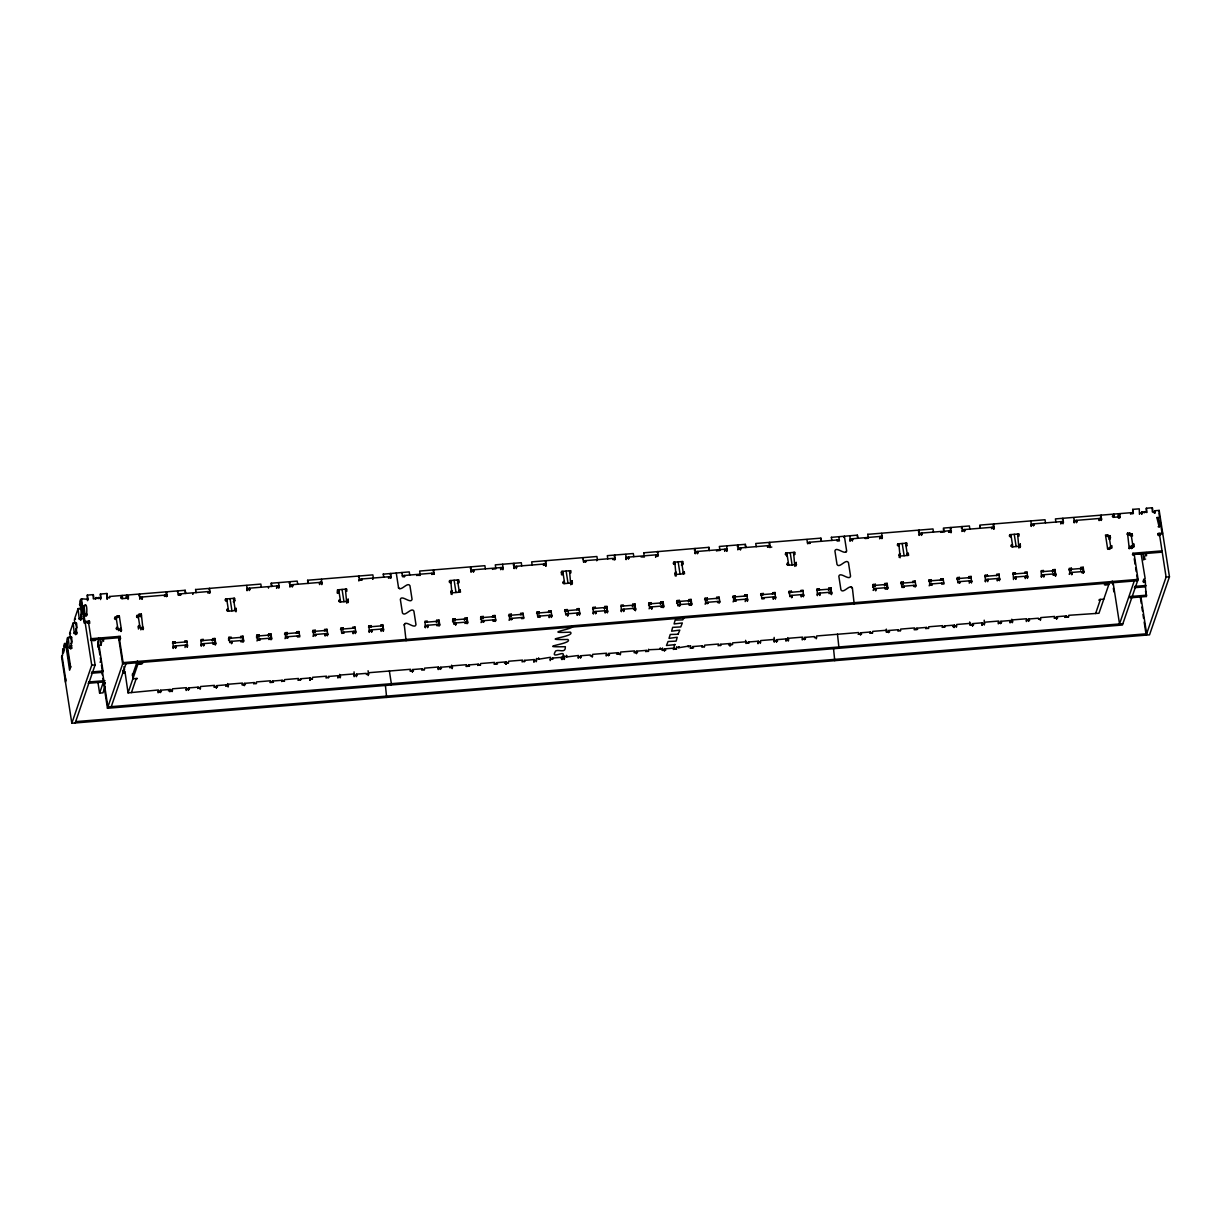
<?xml version="1.0" encoding="UTF-8"?>
<svg xmlns="http://www.w3.org/2000/svg" width="1231" height="1231" viewBox="0 0 1231 1231"><rect width="100%" height="100%" fill="white"/><g stroke="black" fill="none" stroke-linecap="round" stroke-linejoin="round"><path stroke-width="1.5" d="M564.567 656.123L564.044 658.416L561.259 658.647C569.815 646.506 548.811 661.586 555.735 650.907C559.213 649.168 565.721 653.707 565.352 646.706C532.961 647.368 573.815 643.951 567.83 639.474C535.454 640.074 576.477 636.766 570.322 632.134C539.44 633.58 576.447 628.964 572.492 625.887M673.28 649.46L674.834 644.352M195.591 589.541L260.834 584.079L261.311 587.218M196.083 592.696L195.591 589.418M297.702 584.233L297.225 581.094L271.235 583.217L271.605 585.71M271.728 586.495L271.235 583.217M307.996 582.725L307.627 580.232L372.855 574.877L373.347 578.031M383.256 574.154L409.246 571.892L409.738 575.046M383.749 577.293L383.256 574.031M420.14 574.308L419.648 571.046L484.891 565.691L485.368 568.845M495.77 568.045L495.293 564.844L521.282 562.705L521.759 565.86M532.177 565.121L531.684 561.859L596.912 556.504L597.404 559.659M607.806 558.92L607.314 555.658L633.303 553.519L633.796 556.674M643.705 552.796L708.948 547.318L709.333 550.596M644.198 555.935L643.705 552.673M831.356 537.332L857.361 535.146L857.822 538.347M831.848 540.486L831.371 537.27M867.747 534.346L933.006 528.945L933.452 532.146M943.885 531.3L943.408 528.084L969.397 525.96L969.843 529.161M980.276 528.314L979.799 525.098L1045.027 519.744L1045.519 522.898M1055.906 522.113L1055.429 518.897L1130.981 512.696L1131.135 513.742L1133.382 513.558L1132.72 509.372L1139.26 508.834L1139.46 514.358M70.382 638.089L70.736 637.073M1154.155 512.973L1154.386 511.911L1154.786 512.65M406.076 640.705L404.26 624.671C405.522 619.809 414.755 629.595 415.986 624.702L413.878 611.068C411.477 606.652 404.845 617.377 402.445 612.976L400.337 599.343C401.568 594.45 410.831 604.252 412.062 599.359L409.954 585.725C407.553 581.324 400.937 592.019 398.521 587.649L396.259 572.969M854.191 603.959L852.375 587.926C849.959 583.54 843.343 594.25 840.942 589.849L838.834 576.216C840.065 571.307 849.328 581.109 850.559 576.216L848.451 562.582C846.051 558.182 839.419 568.907 837.018 564.49L834.91 550.857C836.157 545.979 845.374 555.766 846.636 550.888L844.374 536.208L843.912 537.532M1156.878 517.497L1158.571 517.512L1159.925 526.253L1159.202 527.114L1156.894 517.651L1158.463 517.851M719.827 549.611L719.35 546.456L745.34 544.333L745.771 547.58M71.937 645.49L69.905 646.66L70.767 649.091L71.46 641.166L69.628 633.273L73.152 622.994L75.676 622.778M76.876 631.103L74.845 632.272L75.707 634.704L75.907 629.179C78.292 626.071 71.998 619.778 75.399 618.808M81.815 616.716L79.784 617.885L80.646 620.316L80.846 614.777C82.308 608.683 77.461 601.344 81.461 598.789L87.97 599.312L87.309 595.127L93.31 594.635L93.956 598.82L96.203 598.635L96.033 597.589L101.034 598.235L100.388 594.05L106.928 593.511L107.112 599.035L106.928 593.511M1155.063 510.727L1154.77 513.096L1155.063 510.727L1159.171 510.388L1169.45 576.8L1149.539 634.842L71.829 723.243L61.55 656.815L62.566 655.338L62.735 648.814L63.381 652.938L64.351 650.183L63.689 645.998L64.581 643.382L65.228 647.568L65.381 645.675C67.828 642.567 66.212 637.15 68.213 637.381L71.583 637.104L72.06 642.274M74.568 618.885L78.092 608.606L80.615 608.391M81.923 607.545L83.754 606.975M87.309 595.127L87.509 600.636L87.97 599.312M69.905 646.66L69.336 648.06L68.228 637.458M74.845 632.272L74.322 633.688L73.168 623.071M79.784 617.885L79.261 619.301L78.092 608.606M84.108 605.975C89.309 598.589 85.739 632.703 84.216 605.637L85.893 605.498M83.6 618.393L84.047 621.178M93.31 594.635L93.279 598.758M65.597 678.743L65.474 682.159M70.798 666.679L69.582 670.218L65.797 644.413M95.572 598.912L96.033 597.589M87.724 623.009L88.34 621.24L95.095 664.925L75.199 722.966M81 600.113L84.37 623.286L84.97 621.501L89.448 621.147L89.001 622.471L84.524 622.84M98.172 598.712L98.634 597.374M100.388 594.05L100.573 599.574M109.19 597.804L109.651 596.481L185.189 590.28L185.65 593.48M98.403 638.243L98.418 647.075M71.829 723.243L91.74 665.202L81.461 598.789M98.895 648.737L99.357 647.414L98.234 647.506L97.911 645.413L100.896 645.167M119.438 616.916L114.945 617.285L114.498 618.608L116.73 618.424M120.746 597.912L122.315 596.496L121.207 596.589L121.53 598.681L128.439 598.112L128.116 596.019L126.531 597.435L128.116 596.019M100.126 662.386L100.896 660.17M115.468 618.962L116.068 617.193L117.961 629.426M117.022 616.054L116.576 617.377L118.807 617.193L119.269 615.869L117.022 616.054L117.191 617.1M99.357 647.414L103.004 671.003L102.558 672.341L91.356 673.265M128.609 596.204L126.224 596.835M127.978 599.451L128.439 598.112M118.622 630.657L119.084 629.333L119.253 630.38L121.484 630.195L119.269 615.869M105.127 686.513L102.958 692.838L99.603 693.115L103.389 682.036L102.835 678.435M120.715 630.918L121.33 629.149L116.837 629.518L116.514 627.41L117.637 627.318L116.068 628.749M121.484 630.195L121.038 631.518L120.484 627.948M118.915 639.843L120.484 638.412L120.161 636.319L91.032 638.704L90.586 640.043L119.715 637.658L120.161 636.319M120.484 638.412L120.038 639.751L119.715 637.658M138.918 595.789L139.518 594.019L139.795 599.328M142.411 598.035L141.95 599.359L142.257 596.989L142.411 598.035L140.165 598.22M140.857 616.869L141.457 615.1L136.98 615.469L136.533 616.808L138.764 616.623L139.057 614.238L141.303 614.054L143.058 629.718M137.487 617.146L138.103 615.377L139.995 627.61M138.764 616.623L139.057 614.238M1132.905 553.258L1132.443 554.581L1161.572 552.196L1162.033 550.857L1132.905 553.258L1133.228 555.35L1134.351 555.258L1138.075 579.386L1122.426 625.009L107.451 708.271L123.1 662.632L119.376 638.504M141.303 614.054L140.842 615.392L138.611 615.562M124.485 669.818L122.9 671.234L124.485 669.818L123.977 666.602M111.267 706.656L126.008 663.678M123.223 673.342L123.362 669.91M138.426 629.041L138.549 625.61L139.672 625.517L138.103 626.933M140.826 629.903L141.119 627.518M142.75 629.118L143.35 627.333L138.872 627.702M132.394 675.634L137.457 660.878M161.43 691.437L157.937 691.73L158.537 689.96L128.055 692.884L137.949 664.017L137.518 661.216M131.409 692.607L136.241 678.512M164.385 596.466L164.846 595.127L164.923 596.404M165.985 593.573L166.6 591.803L167.17 596.219M166.477 596.727L167.077 594.942L140.011 597.173M177.464 591.88L177.803 590.88L178.372 595.296M180.065 595.173L180.526 593.85L180.618 595.112M172.94 641.905L172.478 643.228L174.725 643.044L175.171 641.72L172.94 641.905L173.294 648.475M172.971 647.875L173.586 646.106L187.589 644.952L186.974 646.721M158.091 692.791L158.553 691.468L160.799 691.283L160.63 690.237L170.155 689.452L169.863 691.822M160.63 690.237L160.338 692.607L160.799 691.283M175.987 646.967L175.525 648.291L175.818 645.921L175.987 646.967L173.74 647.152M169.693 690.776L170.155 689.452M185.05 647.506L185.342 645.136M172.109 691.637L172.555 690.314L170.324 690.499M187.297 647.337L186.943 640.751L184.696 640.936L184.865 641.982M207.87 592.88L207.793 591.603M209.085 589.603L209.547 588.28L210.116 592.696M209.424 593.204L210.024 591.419L178.28 594.034M200.976 645.583L201.592 643.798L215.594 642.659L214.994 644.429M202.73 640.751L203.177 639.428L200.945 639.612L201.299 646.183M186.112 690.499L186.558 689.16L188.805 688.975L188.635 687.929L198.16 687.144L198.329 688.206L200.561 688.021L200.114 689.345M188.635 687.929L188.343 690.314L188.805 688.975M203.992 644.675L203.546 645.998L203.838 643.613L203.992 644.675L201.761 644.859M225.119 600.328L225.565 599.005L234.536 598.266L234.398 601.697L234.536 598.266M212.701 638.643L212.255 639.966L214.486 639.781L214.948 638.458L212.701 638.643L212.409 641.028M226.089 600.682L226.689 598.912L228.581 611.145M197.699 688.483L198.16 687.144M212.901 644.167L213.348 642.844L213.517 643.89L215.764 643.705L214.948 638.458M214.502 641.274L215.102 639.505L201.099 640.659M199.945 688.283L200.545 686.513L214.548 685.359L213.948 687.129L217.456 686.852M215.764 643.705L215.302 645.029L214.486 639.781M233.274 601.79L234.859 600.359M236.106 608.406L234.521 609.822L236.106 608.406L235.967 611.838M231.351 638.181L231.182 637.135L228.951 637.304L228.489 638.643L230.736 638.458M246.785 585.479L247.077 590.742M228.504 640.135L229.104 638.366L243.107 637.212L242.507 638.981M246.769 590.141L247.369 588.356L279.114 585.756L278.498 587.526M216.641 685.636L216.348 688.006L216.641 685.636L226.165 684.851L226.335 685.898L228.566 685.713M249.77 589.234L249.324 590.557L249.616 588.172L249.77 589.234L247.539 589.418M231.997 642.367L231.551 643.705L231.843 641.32L231.997 642.367L229.766 642.551L228.951 637.304M225.719 686.19L226.165 684.851M240.907 641.874L241.368 640.535L241.522 641.597L243.769 641.413L242.953 636.165L240.707 636.35L240.876 637.396M242.953 636.165L242.492 637.489L240.26 637.673M227.95 685.99L228.566 684.221L240.322 683.251L242.569 683.067L241.953 684.836L245.461 684.544M242.999 642.136L243.6 640.351L229.597 641.505M256.956 635.011L256.494 636.35L258.741 636.165L259.202 634.827L256.956 635.011L257.771 640.258L260.003 640.074L259.849 639.027L259.387 640.351M256.51 637.827L257.125 636.058L271.128 634.919L270.512 636.689M257.002 640.982L257.602 639.212L271.605 638.058L271.005 639.828M277.037 586.987L276.575 588.326L276.867 585.941L277.037 586.987L279.268 586.802L278.514 582.94M244.2 684.667L244.661 683.343L254.171 682.559L254.34 683.605L256.587 683.42M244.354 685.713L244.661 683.343M278.822 588.141L279.268 586.802M268.712 634.042L268.266 635.381L270.497 635.196L270.958 633.873L268.712 634.042L268.42 636.427M253.724 683.882L254.171 682.559M268.912 639.566L269.374 638.243L269.527 639.289L271.774 639.104L270.958 633.873M289.223 583.463L289.824 581.694L290.101 587.002M255.956 683.682L256.571 681.912L270.574 680.774L269.958 682.543L273.467 682.251M289.7 586.618L290.316 584.848L322.06 582.232L321.445 584.002M292.716 585.71L292.255 587.033L292.563 584.663L292.716 585.71L290.47 585.894M285.007 638.689L285.607 636.904L299.61 635.765M287.208 632.534L286.915 634.904L287.208 632.534L284.961 632.719L285.777 637.966L288.008 637.781L287.854 636.735L287.392 638.058M272.205 682.374L272.666 681.035L282.176 680.266L282.345 681.312L284.592 681.128M296.733 631.749L296.271 633.088L298.517 632.903L298.964 631.565L296.733 631.749L296.886 632.796M281.73 681.589L282.176 680.266M283.961 681.389L284.576 679.62L298.579 678.466L297.964 680.251M319.352 583.756L319.814 582.417L319.598 584.571M321.476 579.355L321.768 584.617L321.045 581.386M312.966 630.426L312.52 631.749L314.751 631.565L315.213 630.241L312.966 630.426L313.782 635.658L316.028 635.473L315.859 634.427L315.398 635.765M313.013 636.381L313.613 634.611L327.631 633.473L327.015 635.242M300.21 680.066L300.672 678.743L310.197 677.958L309.904 680.343L310.197 677.958M337.602 589.818L337.463 593.234L337.602 589.818L346.557 589.08L346.88 591.172L345.773 591.265M324.738 629.456L324.276 630.78L326.523 630.595L326.969 629.272L324.738 629.456L324.892 630.503M338.11 591.495L338.725 589.726L340.618 601.959M338.587 593.142L339.048 591.819L337.925 591.911M325.538 634.704L325.092 636.027L325.384 633.642L325.538 634.704L327.785 634.519L326.969 629.272M311.966 679.097L312.582 677.327L326.584 676.173L325.969 677.942M327.323 635.842L327.785 634.519M346.111 590.403L346.557 589.08M346.727 603.175L345.434 589.172M347.681 600.543L348.127 599.22L346.557 600.636L347.681 600.543L348.004 602.636L348.127 599.22M340.972 628.118L340.525 629.456L342.757 629.272L343.218 627.933L340.972 628.118L341.787 633.365L344.034 633.18L343.864 632.134M358.544 577.093L358.913 576.031L359.483 580.447M358.79 580.94L359.406 579.17L391.135 576.57L390.535 578.339M342.926 630.318L343.218 627.933M361.191 580.324L361.637 578.985L361.729 580.263M328.215 677.773L328.677 676.45L338.202 675.665L337.909 678.05M337.74 676.988L338.202 675.665M354.528 628.302L354.974 626.979L352.743 627.164L352.897 628.21M353.559 632.395L353.097 633.734L353.389 631.349L353.559 632.395L355.79 632.211L354.974 626.979M339.987 676.804L340.587 675.019L354.59 673.88L353.989 675.65M355.02 632.934L355.636 631.164L341.633 632.319M355.344 633.55L355.79 632.211M368.977 625.825L368.531 627.148L370.762 626.964L371.223 625.64L368.977 625.825L369.346 632.395M369.023 631.795L369.639 630.026L383.641 628.872L383.026 630.641M354.143 676.711L354.066 671.88M388.442 578.078L388.904 576.754L389.058 577.801L391.304 577.616L390.658 573.431L390.196 574.754M356.682 674.142L356.39 676.527L356.682 674.142L366.207 673.372L366.361 674.419L368.608 674.234L368.069 670.741M372.039 630.888L371.577 632.211L371.87 629.841L372.039 630.888L369.792 631.072M380.948 630.38L381.395 629.056L381.102 631.426M367.992 674.496L368.592 672.726L410.6 669.279L410 671.049L413.493 670.772M368.146 675.557L368.608 674.234M380.902 625.902L380.748 624.856L382.995 624.671L383.349 631.241L382.81 627.748M398.413 587.972L399.598 588.587M404.122 576.8L404.584 575.462L404.753 576.523L402.506 576.693L401.86 572.507M404.153 625.025L405.014 623.578M386.626 697.423L385.395 685.144M390.889 685.021L391.335 683.682M431.927 574.508L431.85 573.231M433.143 571.23L433.604 569.907L434.174 574.323M425.034 627.195L425.649 625.425L439.652 624.271L439.036 626.056M425.357 627.81L425.003 621.224L427.234 621.04L427.403 622.101M412.693 669.541L412.4 671.926L412.693 669.541L422.218 668.756L422.371 669.802L424.618 669.618M428.049 626.287L427.588 627.625L427.896 625.24L428.049 626.287L425.803 626.471M449.177 581.955L449.623 580.617L458.594 579.893L458.455 583.309L458.594 579.893M436.759 620.27L436.313 621.593L438.544 621.409L439.005 620.085L436.759 620.27L436.466 622.64M450.146 582.309L450.746 580.524L452.039 594.542M421.756 670.095L422.218 668.756M436.959 625.794L437.405 624.456L437.574 625.502L439.821 625.333L439.005 620.085M438.559 622.901L439.159 621.132L425.157 622.286M424.003 669.91L424.603 668.141L426.849 667.956L438.605 666.987L438.005 668.756L441.498 668.464M451.069 594.188L451.192 590.757L452.316 590.665L450.746 592.096M457.332 583.402L458.917 581.986M460.163 590.018L458.578 591.449L460.163 590.018L460.486 592.126L451.515 592.865M453.008 618.931L452.546 620.255L454.793 620.085L455.239 618.747L453.008 618.931L453.824 624.179L456.055 623.994L455.901 622.948L455.439 624.271M470.334 568.614L470.934 566.845L471.211 572.138M452.562 621.747L453.162 619.978L467.165 618.839L466.564 620.609M470.827 571.753L471.427 569.984L503.171 567.383L502.556 569.153M438.236 669.587L438.421 667.171M440.252 668.571L440.698 667.248L450.223 666.463L450.392 667.51L452.623 667.325M473.827 570.845L473.381 572.184L473.673 569.799L473.827 570.845L471.596 571.03M440.483 669.402L440.698 667.248M455.608 625.317L456.055 623.994M464.472 620.347L464.764 617.962L467.011 617.777L467.826 623.024L465.58 623.209L465.41 622.163L464.964 623.486M449.761 667.787L450.223 666.463M467.011 617.777L466.549 619.116L464.318 619.301M452.008 667.602L452.623 665.833L466.626 664.694L466.01 666.463L469.519 666.171M467.057 623.748L467.657 621.978L453.654 623.132M481.013 616.639L480.552 617.962L482.798 617.777L483.26 616.454L481.013 616.639L481.829 621.886L484.06 621.701L483.906 620.639L483.444 621.978M480.567 619.455L481.183 617.685L495.185 616.531M481.059 622.609L481.66 620.824L495.662 619.685L495.062 621.455M500.478 568.891L500.925 567.568L500.709 569.722M468.257 666.279L468.703 664.94L478.228 664.171L478.397 665.217L480.629 665.032M502.879 569.753L502.679 564.229M492.769 615.669L492.323 616.993L494.554 616.823L495.016 615.485L492.769 615.669L492.939 616.716M477.782 665.494L478.228 664.171M492.969 621.193L493.431 619.87L493.585 620.916L495.831 620.732L495.016 615.485M513.281 565.091L513.881 563.321L514.158 568.614M480.013 665.309L480.629 663.54L482.86 663.355L494.631 662.386L494.016 664.155L497.524 663.878M513.758 568.23L514.373 566.46L546.118 563.86L545.502 565.629L545.625 560.721L545.902 566.014M516.158 567.614L516.605 566.275L516.312 568.66M509.065 620.301L509.665 618.531L523.667 617.377M511.265 614.161L510.973 616.531L511.265 614.161L509.019 614.346L509.834 619.578L512.065 619.393L511.911 618.347L511.45 619.685M496.262 663.971L496.709 662.647L506.233 661.863L505.941 664.248L506.233 661.863M520.79 613.377L520.328 614.7L522.575 614.515L523.021 613.192L520.79 613.377L520.944 614.423M543.41 565.368L543.871 564.044L543.964 565.306M537.024 612.038L536.578 613.377L538.809 613.192L539.27 611.853L537.024 612.038L537.839 617.285L540.086 617.1L539.917 616.054L539.455 617.377M522.021 661.863L522.636 660.093L508.634 661.247L508.018 663.017L504.525 663.309M538.978 614.238L539.27 611.853M524.268 661.678L524.729 660.355L534.239 659.57L533.946 661.955L534.239 659.57M561.198 572.769L561.659 571.43L570.615 570.692L570.938 572.8L569.83 572.892M548.795 611.084L548.334 612.407L550.58 612.222L551.026 610.899L548.795 611.084L548.949 612.13M561.521 574.862L561.659 571.43M562.167 573.107L562.782 571.338L564.675 583.571M562.644 574.769L563.106 573.446L561.982 573.538M549.595 616.316L549.149 617.654L549.441 615.269L549.595 616.316L551.842 616.131L551.026 610.899M536.024 660.724L536.562 658.416M551.073 616.854L551.673 615.085L537.67 616.239M536.193 661.77L536.654 660.432L534.408 660.616M551.38 617.47L551.842 616.131M550.565 657.277L538.732 659.201L538.793 658.231M570.168 572.03L570.615 570.692M570.784 584.802L569.491 570.784M571.738 582.171L572.184 580.832L570.615 582.263L571.738 582.171L572.061 584.263L572.184 580.832M565.029 609.745L564.583 611.068L566.814 610.884L567.276 609.56L565.029 609.745L565.845 614.992L568.091 614.808L567.922 613.761L567.629 616.131L568.091 614.808M582.602 558.72L582.971 557.643L583.54 562.059M550.026 659.57L550.642 657.8M550.195 660.616L550.657 659.293L552.888 659.108L552.734 658.062L562.259 657.277L561.952 659.647M585.233 561.936L585.694 560.613L585.787 561.89M552.273 659.385L552.734 658.062M561.798 658.6L562.259 657.277M578.585 609.93L579.032 608.591L576.8 608.776L576.954 609.822M577.616 614.023L577.154 615.346L577.447 612.976L577.616 614.023L579.847 613.838L579.032 608.591M579.078 614.561L579.693 612.792L565.691 613.946M579.401 615.161L579.847 613.838M578.047 657.277L578.647 655.492L566.737 656.908L566.799 655.938M592.588 608.776L593.034 607.452L595.281 607.268L595.45 608.314M593.08 613.407L593.696 611.638L607.699 610.499L607.083 612.269M594.819 608.591L595.281 607.268M578.201 658.323L578.662 656.985L580.894 656.8L580.74 655.754L590.265 654.969L590.418 656.031L592.665 655.846L592.203 657.169M593.404 614.023L593.034 607.452M612.838 558.705L613.038 559.643M614.254 556.381L614.715 555.043L615.285 559.459M580.74 655.754L580.447 658.139L580.894 656.8M596.096 612.499L595.635 613.838L595.927 611.453L596.096 612.499L593.85 612.684M614.592 559.967L615.192 558.197L583.463 560.797M604.806 606.483L604.513 608.853L604.806 606.483L607.037 606.298L607.406 612.869L606.852 609.376M604.99 612.007L605.452 610.684L605.16 613.053M625.794 554.458L626.102 559.659M592.049 656.123L592.65 654.353L606.652 653.199L606.052 654.969L609.545 654.692M625.794 559.043L626.394 557.274L658.139 554.673L657.539 556.443M628.425 559.243L628.641 557.089L628.733 558.366M621.086 611.115L621.701 609.345L635.704 608.191L635.088 609.961M606.206 656.015L606.668 654.692L608.899 654.507L608.745 653.461L618.27 652.676L618.424 653.723L620.67 653.538L620.209 654.877M621.409 611.715L621.055 605.144L623.286 604.96L623.455 606.021M608.745 653.461L608.453 655.831L608.899 654.507M624.102 610.207L623.64 611.545L623.932 609.16L624.102 610.207L621.855 610.391M632.811 604.19L632.519 606.56L632.811 604.19L635.058 604.006L635.411 610.576L635.058 604.006M617.808 654.015L618.27 652.676M634.611 606.821L635.211 605.052L621.209 606.191M656.061 555.904L655.6 557.228L655.908 554.858L656.061 555.904L658.308 555.72L657.662 551.519L657.292 552.581M651.461 603.713L651.291 602.667L649.06 602.851L648.599 604.175L650.845 603.99M648.614 605.667L649.214 603.898L663.217 602.744L662.617 604.529M649.091 608.822L649.706 607.052L663.709 605.898L663.094 607.668M636.75 651.168L636.458 653.538L636.75 651.168L646.275 650.383L646.429 651.43L648.675 651.245M652.107 607.914L651.645 609.237L651.938 606.868L652.107 607.914L649.86 608.099L649.06 602.851M673.234 563.567L673.68 562.244L682.651 561.505L682.513 564.937L682.651 561.505M660.816 601.882L660.524 604.267L660.816 601.882L663.063 601.697L663.863 606.945L661.632 607.129L661.462 606.083L661.016 607.406M674.203 563.921L674.803 562.152L676.096 576.154M645.813 651.707L646.275 650.383M663.063 601.697L662.601 603.036L660.37 603.221M648.06 651.522L648.583 649.229M675.127 575.816L675.25 572.384L676.373 572.292L674.803 573.708M660.355 648.26L660.278 649.229L648.66 649.753M681.389 565.029L682.974 563.613M684.221 571.646L682.636 573.061L684.221 571.646L684.544 573.738L675.573 574.477M677.065 600.559L676.604 601.882L678.85 601.697L679.297 600.374L677.065 600.559L677.881 605.806L680.112 605.621L679.958 604.559L679.497 605.898M694.392 550.226L694.992 548.457L695.269 553.765M676.619 603.375L677.219 601.605L691.222 600.451L690.622 602.221M694.869 553.381L695.484 551.611L727.229 549.011L726.613 550.78M662.586 648.075L662.063 650.383L665.802 650.076M664.309 650.199L664.755 648.86L674.28 648.091L674.45 649.137L676.681 648.952M697.885 552.473L697.438 553.796L697.731 551.426L697.885 552.473L695.653 552.657M664.463 651.245L664.755 648.86M678.066 634.257L670.249 634.488L669.002 638.366L677.219 637.258L676.158 641.105L668.064 641.52L666.463 645.506L674.911 644.659M688.529 601.974L688.821 599.589L691.068 599.405L691.884 604.652L689.637 604.836L689.468 603.79L689.021 605.113M684.205 617.593L682.79 619.855L675.142 620.116L674.08 623.963L682.343 622.948L680.758 626.933L672.665 627.348L671.603 631.195L679.82 630.087L678.066 634.257M673.819 649.414L674.28 648.091M691.068 599.405L690.606 600.728L688.375 600.913M676.065 649.229L676.588 646.937M691.114 605.375L691.714 603.605L677.712 604.744M690.591 645.783L678.758 647.721L678.835 646.752M705.071 598.251L704.609 599.589L706.856 599.405L707.317 598.081L705.071 598.251L705.886 603.498L708.117 603.313L707.963 602.267L707.502 603.605M690.683 646.306L690.068 648.075L693.576 647.798M705.117 604.221L705.717 602.451L719.72 601.297L719.119 603.082M724.536 550.519L724.982 549.18L724.767 551.35M692.314 647.891L692.761 646.567L702.285 645.783L702.455 646.829L704.686 646.644M726.936 551.38L726.736 545.856M716.827 597.297L716.38 598.62L718.612 598.435L719.073 597.112L716.827 597.297L716.996 598.343M701.839 647.121L702.285 645.783M737.338 546.718L737.938 544.933L738.508 549.349M704.07 646.937L704.686 645.167L718.689 644.013L718.073 645.783M737.815 549.857L738.431 548.087L770.175 545.487L769.56 547.256M740.216 549.226L740.662 547.903L740.447 550.057M733.122 601.928L733.722 600.159L747.725 599.005L747.125 600.774M735.322 595.773L735.03 598.158L735.322 595.773L733.076 595.958L733.891 601.205L736.123 601.02L735.969 599.974L735.507 601.297M720.32 645.598L720.766 644.275L730.291 643.49L729.998 645.875L730.291 643.49M744.832 594.988L744.386 596.327L746.617 596.143L747.079 594.819L744.832 594.988L745.001 596.05M745.201 601.574L745.494 599.189M747.432 601.39L747.079 594.819M767.467 546.995L767.929 545.672L768.021 546.933M769.067 544.102L769.683 542.332L769.944 547.641M761.081 593.665L760.635 594.988L762.866 594.804L763.328 593.48L761.081 593.665L761.897 598.912L764.143 598.728L763.974 597.681M748.325 643.305L748.787 641.966L758.296 641.197L758.004 643.567L758.296 641.197M785.255 554.381L785.717 553.058L794.672 552.319L794.995 554.412L793.872 554.504M772.391 594.034L772.853 592.696L775.084 592.511L775.438 599.082M786.224 554.735L786.84 552.965L788.732 565.198M786.701 556.397L787.163 555.058L786.04 555.15L785.717 553.058M774.638 593.85L775.084 592.511M773.653 597.943L773.206 599.266L773.499 596.897L773.653 597.943L775.899 597.758M760.081 642.336L760.696 640.566L772.452 639.597L774.699 639.412L774.084 641.197L777.592 640.905M775.13 598.481L775.73 596.712L761.727 597.851M760.25 643.382L760.712 642.059L758.465 642.243M794.226 553.658L794.672 552.319M794.841 566.414L793.549 552.411M795.795 563.783L796.242 562.459L794.672 563.875L795.795 563.783L796.118 565.891L796.242 562.459M789.086 591.372L788.64 592.696L790.871 592.511L791.333 591.188L789.086 591.372L789.902 596.604L792.149 596.42L791.979 595.373L791.687 597.758L792.149 596.42M806.936 539.532L807.598 543.687M774.253 642.243L774.161 637.412M776.792 639.674L776.499 642.059L776.792 639.674L786.301 638.889L786.009 641.274M809.844 543.502L809.752 542.24M785.855 640.228L786.301 638.889M801.042 595.927L801.504 594.588L801.212 596.973M788.086 640.043L788.702 638.274L802.704 637.119L802.104 638.889L805.597 638.612M803.135 596.189L803.751 594.419L789.733 595.558M803.443 596.789L803.089 590.218L800.858 590.403L801.012 591.449M816.645 590.403L817.092 589.064L819.338 588.88L819.507 589.941M817.138 595.035L817.753 593.265L831.756 592.111L831.14 593.881M818.877 590.218L819.338 588.88M802.258 639.935L802.72 638.612L804.951 638.427L804.797 637.381L814.322 636.596L814.476 637.643L816.722 637.458L816.261 638.797M817.461 595.635L817.092 589.064M804.797 637.381L804.505 639.751L804.951 638.427M820.154 594.127L819.692 595.45L819.984 593.08L820.154 594.127L817.907 594.311M828.863 588.11L828.571 590.48L828.863 588.11L831.094 587.926L831.464 594.496L831.094 587.926M829.048 593.634L829.509 592.296L829.679 593.342L831.91 593.157M830.663 590.742L831.264 588.972L817.261 590.111M816.107 637.75L816.707 635.965L858.715 632.534M849.852 540.671L850.452 538.901L882.196 536.285L882.15 538.024M846.528 551.226L845.882 551.98M850.159 541.271L849.975 535.747M852.267 588.264L851.298 586.972M834.741 660.662L833.51 648.383M839.003 648.26L837.48 634.15M880.119 537.532L879.657 538.855L879.95 536.47L880.119 537.532L882.365 537.347L881.627 533.408M882.365 537.347L881.904 538.67L881.473 535.87M873.118 584.479L872.656 585.802L874.902 585.617L875.349 584.294L873.118 584.479L873.918 589.711L876.164 589.541L875.995 588.48L875.549 589.818M872.671 587.295L873.271 585.525L887.274 584.371L886.674 586.141M873.148 590.434L873.764 588.664L887.766 587.526L887.151 589.295M860.346 634.119L860.808 632.78L870.332 632.011L870.486 633.057L872.733 632.872M860.515 635.165L860.808 632.78M875.703 590.865L876.164 589.541M897.291 545.195L897.738 543.871L906.708 543.133L906.57 546.564M884.874 583.509L884.412 584.833L886.659 584.648L887.12 583.325L884.874 583.509L884.581 585.894M898.261 545.548L898.861 543.779L900.153 557.781M869.871 633.334L870.332 632.011M885.074 589.034L885.52 587.71L885.689 588.757L887.92 588.572L887.12 583.325M872.117 633.149L872.717 631.38L886.72 630.226L886.12 631.995L889.613 631.718M899.184 557.428L899.307 554.012L900.43 553.919L898.861 555.335M906.247 544.456L906.708 543.133M908.278 553.273L906.693 554.689L908.278 553.273L908.601 555.366L899.63 556.104M901.123 582.171L900.661 583.509L902.908 583.325L903.354 581.986L901.123 582.171L901.938 587.418L904.17 587.233L904.016 586.187L903.554 587.51M918.449 531.854L919.049 530.084L919.326 535.393M918.926 535.008L919.542 533.223L951.286 530.623L950.671 532.392M886.659 631.934L886.335 629.103M888.367 631.811L888.813 630.487L898.338 629.703L898.507 630.749L900.738 630.564M921.48 535.423L921.788 533.038L921.45 535.162M888.597 632.642L888.813 630.487M897.876 631.041L898.338 629.703M913.048 582.263L912.879 581.217L915.125 581.032L914.664 582.355L912.433 582.54M900.123 630.857L900.723 629.087L902.969 628.903L914.725 627.933L914.125 629.703L917.634 629.41M915.172 587.002L915.772 585.217L901.769 586.371M929.128 579.878L928.666 581.201L930.913 581.032L931.359 579.693L929.128 579.878L929.944 585.125L932.175 584.94L932.021 583.894L931.559 585.217M929.174 585.848L929.774 584.079L943.777 582.925M948.593 532.146L949.039 530.807L949.132 532.084M950.194 529.253L950.794 527.484L951.071 532.777M916.372 629.518L916.818 628.195L926.343 627.41L926.512 628.456L928.743 628.272M940.884 578.909L940.438 580.247L942.669 580.063L943.131 578.724L940.884 578.909L941.053 579.97M925.881 628.733L926.343 627.41M961.396 528.33L961.996 526.56L962.565 530.976M928.128 628.549L928.743 626.779L942.746 625.64L942.13 627.41M961.873 531.484L962.488 529.699L994.233 527.099L993.617 528.868M964.273 530.853L964.719 529.53L964.504 531.684M959.565 582.925L960.026 581.586L960.18 582.648L957.949 582.832L957.133 577.585L959.38 577.401L958.918 578.724L956.672 578.909M959.087 579.77L959.38 577.401M944.377 627.225L944.823 625.887L954.348 625.117L954.056 627.487L954.348 625.117M968.889 576.616L968.443 577.939L970.674 577.77L971.136 576.431L968.889 576.616L969.059 577.662M969.259 583.186L969.551 580.817M971.182 582.401L971.782 580.632L957.78 581.771M956.302 627.302L956.749 625.979L954.517 626.164M971.49 583.002L971.136 576.431M991.524 528.622L991.986 527.283L992.078 528.561M993.125 525.729L993.74 523.96L994.002 529.253M985.139 575.292L984.677 576.616L986.923 576.431L987.385 575.108L985.139 575.292L985.492 581.863M973.644 624.825L970.136 625.117L970.751 623.332L956.749 624.486L956.133 626.256L952.64 626.548M985.185 581.247L985.785 579.478L999.787 578.339L999.187 580.109M972.829 623.594L972.536 625.979L972.829 623.594L982.353 622.809L982.061 625.194L982.353 622.809M1009.312 536.008L1009.774 534.685L1018.729 533.946L1019.053 536.039L1017.929 536.131M996.448 575.646L996.91 574.323L999.141 574.138L999.495 580.709M1010.282 536.362L1010.897 534.577L1012.79 546.826M998.695 575.462L999.141 574.138M997.71 579.57L997.264 580.894L997.556 578.508L997.71 579.57L999.957 579.386M984.138 623.963L984.754 622.194L986.985 622.009L998.756 621.04L998.141 622.809L1001.649 622.532M984.308 625.009L984.215 620.178M1018.283 535.27L1018.729 533.946M1018.899 548.041L1017.606 534.039M1019.853 545.41L1020.299 544.087L1018.729 545.502L1019.853 545.41L1020.176 547.503L1020.299 544.087M1012.698 574.323L1013.144 572.984L1015.39 572.8L1015.544 573.846M1030.993 521.159L1031.27 526.422M1030.963 525.806L1031.563 524.037L1063.307 521.436M1014.929 574.138L1015.39 572.8M998.31 623.855L998.772 622.532L1001.003 622.347L1000.849 621.301L1010.359 620.516L1010.066 622.901M1013.498 579.555L1013.144 572.984M1033.471 524.852L1033.471 525.976M1000.849 621.301L1000.557 623.671L1001.003 622.347M1033.902 525.129L1033.809 523.852M1016.206 578.047L1015.744 579.37L1016.037 577L1016.206 578.047L1013.959 578.231M1009.912 621.84L1010.359 620.516M1025.1 577.554L1025.561 576.216L1025.269 578.601M1012.144 621.67L1012.759 619.885L1024.515 618.931L1026.762 618.747L1026.146 620.516L1029.655 620.224M1027.193 577.801L1027.793 576.031L1013.79 577.185M1027.5 578.416L1027.146 571.846L1024.915 572.03L1025.069 573.077M1041.195 576.662L1041.811 574.892L1055.813 573.738L1055.198 575.508M1042.934 571.83L1043.396 570.507L1041.149 570.692L1041.503 577.262M1026.315 621.563L1026.777 620.239L1029.008 620.055L1028.854 619.008L1038.379 618.224L1038.533 619.27L1040.78 619.085L1040.318 620.409M1061.23 522.667L1060.783 523.991L1061.076 521.621L1061.23 522.667L1063.476 522.483L1062.83 518.297L1062.476 519.282M1028.854 619.008L1028.562 621.378L1029.008 620.055M1044.211 575.754L1043.75 577.077L1044.042 574.708L1044.211 575.754L1041.965 575.939M1052.92 569.722L1052.628 572.107L1052.92 569.722L1055.152 569.538L1055.521 576.108L1055.152 569.538M1053.105 575.246L1053.567 573.923L1053.736 574.969L1055.967 574.785M1054.705 572.369L1055.321 570.584L1041.318 571.738M1073.909 517.697L1074.217 522.898M1040.164 619.362L1040.764 617.593L1054.767 616.439L1054.167 618.224L1057.66 617.931M1073.909 522.283L1074.509 520.513L1101.591 518.297L1100.976 520.067M1076.91 521.39L1076.463 522.713L1076.756 520.328L1076.91 521.39L1074.678 521.559M1069.2 574.354L1069.816 572.584L1083.819 571.446L1083.203 573.215M1071.401 568.214L1071.108 570.584L1071.401 568.214L1069.154 568.399L1069.97 573.631L1072.216 573.446L1072.047 572.4L1071.755 574.785L1072.216 573.446M1056.86 616.7L1056.567 619.085L1056.86 616.7L1066.385 615.915L1066.538 616.977L1068.785 616.793M1080.926 567.429L1080.633 569.799L1080.926 567.429L1083.172 567.245L1083.972 572.492L1081.741 572.677L1081.572 571.63M1098.883 519.805L1099.345 518.482L1099.129 520.636M1065.923 617.254L1066.385 615.915M1083.172 567.245L1082.711 568.568L1080.464 568.753M1100.499 516.928L1101.099 515.158L1101.376 520.451M1082.726 570.061L1083.326 568.291L1069.324 569.445M1112.839 515.25L1112.378 516.574L1113.963 515.158L1112.839 515.25L1113.163 517.343L1120.072 516.774L1119.748 514.681L1118.163 516.097L1119.748 514.681M1113.193 515.881L1113.793 514.112L1114.286 517.251M1107.269 536.116L1107.731 534.793L1105.484 534.962L1107.715 549.303L1109.947 549.118L1109.793 548.072L1109.331 549.395M1108.408 537.516L1109.008 535.747L1110.916 547.98M1108.885 539.163L1110.454 537.747L1110.131 535.654L1105.653 536.024M1110.131 535.654L1110.008 539.07L1110.454 537.747M1118.502 518.205L1118.471 513.727M1120.072 516.774L1119.61 518.113L1119.287 516.02M1111.701 545.795L1110.131 547.21L1111.701 545.795L1112.024 547.887L1107.546 548.257M1095.605 613.53L1100.437 599.42M1130.52 514.035L1130.981 512.696M1132.72 509.372L1132.705 513.496M1105.5 584.663L1108.869 584.386L1098.96 613.253L1068.77 615.3L1068.169 617.07L1064.661 617.362M1127.519 533.161L1127.073 534.485L1129.304 534.3L1129.766 532.977L1127.519 533.161L1129.289 548.826M1130.443 535.7L1131.043 533.931L1132.935 546.164L1132.335 547.949L1128.965 548.21M1131.704 535.177L1132.166 533.839L1127.688 534.208M1141.983 511.804L1141.691 514.173L1141.983 511.804L1146.984 512.45L1146.338 508.249L1152.339 507.757L1152.985 511.958L1155.217 511.773M1131.981 547.318L1131.52 548.641L1131.828 546.256L1131.981 547.318L1129.735 547.487M1144.138 512.912L1144.584 511.588M1133.274 545.302L1133.736 543.979L1132.166 545.395L1133.274 545.302L1133.613 547.41L1133.736 543.979M1146.338 508.249L1146.323 512.373M1152.339 507.757L1152.308 511.881M1134.259 580.986L1119.533 623.948L1112.962 581.571M1158.71 511.711L1159.171 510.388M1158.125 526.73L1159.925 526.253M1162.68 533.115L1158.202 533.485L1157.755 534.808L1160.741 534.562M1158.71 535.162L1159.325 533.392L1166.096 577.077L1146.184 635.119L1144.168 622.04M1142.953 581.724L1143.876 579.078L1144.199 581.186L1145.322 581.094L1145.538 586.787L1134.336 587.71M1143.938 582.094L1145.153 578.555L1141.075 553.642M1145.322 581.094L1143.737 582.494M1129.996 597.835L1146.384 596.496L1145.43 586.048M185.173 590.311L185.466 592.773M708.933 547.349L709.225 549.811M745.324 544.364L745.617 546.826M821.4 541.378L820.969 538.132L755.742 543.486L756.219 546.749M857.345 535.177L857.638 537.639M820.877 538.255L821.246 540.624M944.7 531.93L940.699 532.331M107.574 597.712L109.805 597.527L109.651 596.481M1139.906 513.035L1142.153 512.85M402.337 575.646L434.081 573.046M807.505 542.425L839.25 539.809M165 596.189L167.247 596.004M178.449 595.081L180.695 594.896M207.947 592.665L210.193 592.48M319.983 583.463L322.214 583.279M359.56 580.216L361.806 580.032M416.786 575.569A4.001 1.477 -8.8 0 0 416.955 575.292L420.371 575.4M432.004 574.277L434.251 574.092M492.431 569.368A4.001 1.477 -8.8 0 0 492.585 569.076L495.955 568.799M501.094 568.614L503.325 568.43M514.527 567.506L516.774 567.322M544.04 565.091L546.272 564.906M583.617 561.844L585.864 561.659M613.115 559.428L615.362 559.243M626.564 558.32L628.81 558.135M641.012 556.904L644.429 557.028M720.012 550.426L716.642 550.703A4.001 1.477 -8.8 0 1 716.488 550.996M725.151 550.242L727.383 550.057M738.585 549.134L740.831 548.949M768.098 546.718L770.329 546.533M807.674 543.471L809.921 543.286M850.621 539.947L852.852 539.763L852.698 538.716M865.07 538.532L868.424 538.255M919.695 534.285L921.942 534.1M949.209 531.854L951.44 531.669M962.642 530.761L964.889 530.576M992.155 528.33L994.386 528.145M1031.732 525.083L1033.978 524.898M1099.514 519.528L1101.745 519.344M770.129 547.21L771.806 547.072M79.507 604.559L80.615 604.39M79.553 604.775L80.384 604.698M78.969 608.853L80.646 608.714M227.012 601.005L225.889 601.097L225.565 599.005M451.069 582.632L449.946 582.725L449.623 580.617M675.127 564.244L674.003 564.337L673.68 562.244M899.184 545.872L898.061 545.964L897.738 543.871M905.908 545.318L907.032 545.225M1011.22 536.685L1010.097 536.778L1009.774 534.685M80.846 614.777L81.677 614.715M85.57 614.377L87.247 614.238L86.801 615.577M78.999 618.608L81.954 618.362M74.614 619.162L75.46 619.085M116.391 619.285L115.268 619.378L114.945 617.285M138.426 617.485L137.303 617.562L136.98 615.469M1131.366 536.039L1132.489 535.947L1132.166 533.839M226.689 610.468L228.258 609.053L227.135 609.145L227.458 611.238L236.429 610.499M338.71 601.282L340.295 599.851L339.171 599.943L339.494 602.051L348.45 601.313M562.767 582.894L564.352 581.478L563.229 581.571L563.552 583.663L572.507 582.94M786.824 564.521L788.409 563.106L787.286 563.198L787.609 565.291L796.565 564.552M1010.882 546.149L1012.451 544.717L1011.343 544.81L1011.667 546.918L1020.622 546.179M74.029 623.24L75.707 623.101M88.663 623.332L89.771 623.24L89.448 621.147M1159.648 535.485L1158.525 535.577L1158.202 533.485M75.907 629.179L76.737 629.103M69.628 633.273L70.475 633.196M69.675 633.55L70.521 633.488M74.075 632.996L77.014 632.749M1129.581 546.441L1134.059 546.072M141.273 628.579L143.519 628.395M69.09 637.627L71.613 637.427M96.541 639.32L99.819 639.058M1138.09 553.888L1141.26 553.627M92.833 640.689L95.079 640.505L94.91 639.458M70.967 643.567L71.813 643.49M69.136 647.383L70.813 647.244M1143.907 559.228L1145.584 559.089M173.094 642.951L187.097 641.813M285.13 633.765L299.133 632.611M313.136 631.472L327.138 630.318M341.141 629.164L355.144 628.025M369.146 626.871L383.149 625.733M509.188 615.392L523.19 614.238M537.193 613.084L551.196 611.945M565.198 610.791L579.201 609.637M593.204 608.499L607.206 607.345M705.225 599.312L719.243 598.158M733.245 597.004L747.248 595.866M761.25 594.711L775.253 593.557M789.256 592.419L803.258 591.265M901.277 583.232L915.279 582.078M929.282 580.924L943.285 579.786M957.303 578.632L971.305 577.477M985.308 576.339L999.31 575.185M1013.313 574.031L1027.316 572.892M284.499 634.042L286.746 633.857M508.557 615.669L510.803 615.485M604.344 607.806L606.591 607.622M632.349 605.514L634.596 605.329M732.614 597.297L734.861 597.112M828.401 589.434L830.648 589.249M1052.459 571.061L1054.705 570.876M1068.708 569.722L1070.939 569.538M185.512 646.183L187.743 645.998M381.564 630.103L383.795 629.918M605.621 611.73L607.852 611.545M635.858 609.237L633.626 609.422L633.457 608.376M745.647 600.236L747.894 600.051M801.658 595.65L803.905 595.465M969.705 581.863L971.951 581.678M985.954 580.524L988.185 580.34L988.031 579.293L987.739 581.678M1025.715 577.262L1027.962 577.077M91.74 665.202L95.095 664.925M123.1 662.632L1138.075 579.386M1166.096 577.077L1169.45 576.8M141.611 662.863L142.734 662.77L142.427 663.647L137.949 664.017L141.319 663.74M1105.807 583.771L1104.376 584.756L1108.869 584.386M91.802 671.926L103.004 671.003M1134.797 586.371L1145.999 585.464M1130.027 596.543L1146.83 595.158M88.586 681.974L104.974 680.635M1103.792 599.143L1099.314 599.512L1099.006 600.405L1100.129 600.313M88.14 683.313L104.512 681.959L104.85 684.067L105.297 682.728L103.727 684.159L107.451 708.271M135.949 679.404L137.364 678.419L132.886 678.789L132.533 673.711L132.702 674.757M536.639 658.939L538.87 658.754M564.644 656.646L566.891 656.462M660.432 648.783L662.663 648.599M676.665 647.46L678.912 647.275M214.563 686.867L216.81 686.683M242.569 684.574L244.815 684.39M270.589 682.266L272.82 682.097L272.666 681.035M298.594 679.974L300.826 679.789L300.672 678.743M310.35 679.004L312.597 678.835M326.6 677.681L328.831 677.496L328.677 676.45M338.356 676.711L340.602 676.527L340.141 677.866L339.602 674.357M354.605 675.388L356.852 675.204M410.615 670.772L412.862 670.587M438.621 668.479L440.867 668.295M466.626 666.171L468.873 666.002L468.703 664.94M494.631 663.878L496.878 663.694L496.709 662.647M506.403 662.909L508.634 662.74M522.652 661.586L524.883 661.401L524.729 660.355M562.413 658.323L564.66 658.139L564.198 659.462L563.66 655.969M634.673 652.399L636.919 652.215M662.678 650.091L664.925 649.906M690.683 647.798L692.93 647.614L692.761 646.567M718.689 645.506L720.935 645.321L720.766 644.275M730.46 644.536L732.691 644.352M746.694 643.213L748.94 643.028L748.787 641.966M774.714 640.905L776.946 640.72M786.471 639.951L788.717 639.766L788.255 641.089L787.717 637.596M858.73 634.011L860.977 633.827M886.735 631.718L888.982 631.534M914.741 629.426L916.987 629.241L916.818 628.195M942.746 627.118L944.993 626.948L944.823 625.887M970.751 624.825L972.998 624.64M982.523 623.855L984.754 623.686M1010.528 621.563L1012.774 621.378L1012.313 622.717L1011.774 619.208M1054.782 617.931L1057.014 617.747M168.432 690.868L171.94 690.576L172.54 688.806L186.543 687.667L185.943 689.437L189.436 689.145M616.546 654.107L620.055 653.83L620.655 652.045L634.657 650.907L634.057 652.676L637.55 652.384M728.583 644.921L732.076 644.629L732.691 642.859L746.694 641.72L746.078 643.49L745.601 640.335M858.115 634.304L861.608 634.011M1122.887 623.671L107.913 706.933L101.434 665.079M75.645 721.628L1146.646 633.78L1140.891 596.666M307.612 580.324L308.119 583.509M81.862 619.501L81.461 617.747M76.922 633.888L76.522 632.134M71.983 648.275L71.583 646.521M1158.971 513.342L1159.587 517.405M1160.171 521.19L1162.233 534.439M1145.538 591.018L1146.384 596.496M1134.228 558.751L1135.074 564.244M1135.613 567.722L1136.213 571.553M1136.767 575.139L1137.629 580.709L122.654 663.955L118.407 636.504M1140.398 597.774L1141.275 603.375M1141.845 607.114L1142.445 610.991M1142.999 614.577L1143.599 618.408M1129.766 532.977L1129.473 535.362L1129.304 534.3M1107.731 534.793L1107.9 535.839M1112.224 581.063L1112.778 584.663M1113.347 588.264L1113.901 591.865M1062.861 522.76L1063.015 523.821M1043.396 570.507L1043.565 571.553M1014.252 534.316L1016.144 546.549M996.91 574.323L997.064 575.369M979.922 526.006L980.276 528.376M987.385 575.108L987.539 576.154M969.659 621.963L970.136 625.117M943.531 528.991L943.885 531.361M943.131 578.724L943.946 583.971L941.7 584.156L941.546 583.109M931.359 579.693L931.067 582.078L930.913 581.032M915.125 581.032L915.941 586.279L913.694 586.448L913.525 585.402M905.585 543.225L907.478 555.458M902.215 543.502L904.123 555.735M903.354 581.986L903.062 584.371L902.908 583.325M867.763 534.285L868.255 537.562M875.349 584.294L875.056 586.664L874.902 585.617M852.237 540.04L852.406 541.086M838.773 536.67L839.419 540.871L837.172 541.04L837.018 539.994M790.194 552.688L792.087 564.921M791.333 591.188L791.487 592.234M772.853 592.696L773.006 593.742M763.328 593.48L763.482 594.527M719.073 597.112L719.889 602.359L717.642 602.544L717.488 601.482M707.317 598.081L707.009 600.451L706.856 599.405M681.528 561.598L683.42 573.831M678.158 561.875L680.066 574.108M688.114 645.89L688.283 646.937M680.004 601.374L680.497 604.529M679.297 600.374L679.004 602.744L678.85 601.697M678.604 646.675L678.758 647.721M660.108 648.183L660.278 649.229M566.137 571.061L568.03 583.294M567.983 610.561L568.46 613.715M567.276 609.56L567.429 610.607M566.491 655.338L566.737 656.908M545.379 563.444L545.825 566.229M538.562 658.154L538.732 659.201M523.021 613.192L523.837 618.439L521.59 618.624L521.436 617.562M483.26 616.454L482.952 618.824L482.798 617.777M457.47 579.986L459.363 592.219M454.116 580.247L456.009 592.496M455.239 618.747L454.947 621.132L454.793 620.085M451.623 665.155L452.177 668.664M389.365 670.91L391.35 683.697M372.778 579.309L372.716 578.909A4.001 1.477 -8.8 0 0 372.685 579.185M371.223 625.64L371.393 626.687M342.08 589.449L343.972 601.682M315.213 630.241L314.921 632.611L314.751 631.565M298.964 631.565L299.779 636.812L297.533 636.996L297.379 635.95M268.589 587.849L268.527 587.464A4.001 1.477 -8.8 0 1 268.373 587.741M259.202 634.827L258.91 637.212L258.741 636.165M233.413 598.358L235.306 610.591M230.059 598.635L231.951 610.868M227.581 683.559L228.12 687.052M203.177 639.428L203.346 640.474M192.959 594.05L192.898 593.665A4.001 1.477 -8.8 0 1 192.728 593.957M175.171 641.72L175.341 642.767M126.824 595.065L127.316 598.204M126.378 596.389L126.531 597.435M122.638 598.589L122.161 595.45L121.869 597.82M128.055 692.884L124.947 671.48L124.346 673.249L123.808 669.741M97.834 641.859L99.865 654.923M100.311 657.816L100.865 661.447M101.727 671.249L102.281 674.85M97.911 682.174L99.603 693.115M66.72 641.766L70.644 667.11M66.259 643.105L70.182 668.448M62.012 655.492L65.935 680.835M102.804 638.366L100.788 645.49L99.911 638.35M1146.261 552.534L1146.553 555.766M1142.907 552.811L1143.737 559.967L1145.83 553.273M103.281 638.089L103.573 641.305M81.492 608.653L81.923 613.484M76.553 623.04L76.999 627.872M596.743 560.813A4.001 1.477 -8.8 0 1 596.773 560.536"/></g></svg>
